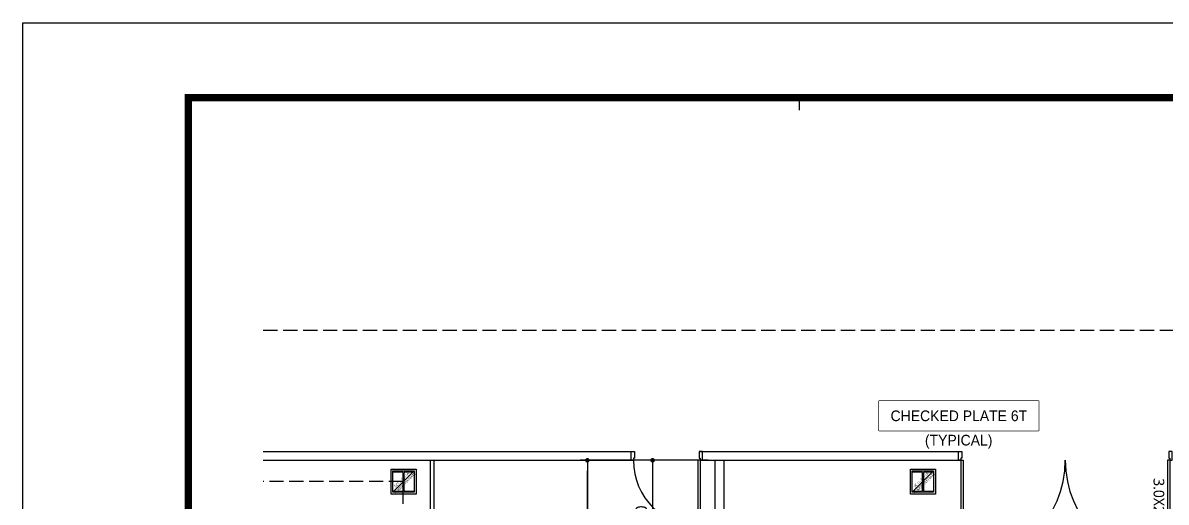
# Model space of a CAD drawing. Header units: millimetres. Extents: x 3355 to 129505, y 4600 to 34300.
# Drawn here: x 3355 to 19423, y 27569 to 34300 of the extents above; entities that cross this region are included whole.
import ezdxf
from ezdxf.enums import TextEntityAlignment as Align
from ezdxf.xclip import XClip

# ---------------------------------------------------------------- set-up
doc = ezdxf.new("R2010")
doc.units = ezdxf.units.MM
doc.header["$LTSCALE"] = 800
doc.header["$XCLIPFRAME"] = 0
for name, pattern in [('CEN', [62, 60, -1, 0, -1]), ('DASH', [0.35, 0.25, -0.1]), ('점선1', [2, 1.25, -0.75])]:
    doc.linetypes.add(name, pattern=pattern)
doc.layers.get('Defpoints').update_dxf_attribs({"color": 167})
for name, color, linetype in [('11$1$SYM', 3, 'Continuous'), ('arch', 8, 'Continuous'), ('DIM', 6, 'Continuous'), ('SYM', 3, 'Continuous'), ('XR-SHEET-SHT', 5, 'Continuous'), ('XREF', 7, 'CEN')]:
    doc.layers.add(name, color=color, linetype=linetype)
doc.layers.add('XR-SHEET-TEMP', color=171, linetype='Continuous', plot=False)
doc.layers.add('건축도면', color=9, linetype='Continuous', lineweight=25)
doc.styles.add('XREF-A-PLAN$0$스타일1', font='malgun.ttf')
doc.styles.add('돋움', font='')
doc.styles.add('맑은고딕', font='malgun.ttf')
doc.styles.add('스타일1', font='malgun.ttf')
doc.styles.get('돋움').set_extended_font_data('Dotum')
doc.dimstyles.new('Copy of PSD MI', dxfattribs={"dimscale": 100, "dimtxt": 1.5, "dimasz": 0.8, "dimexe": 1.25, "dimexo": 1.5, "dimgap": 0.6, "dimtad": 1, "dimdec": 0, "dimzin": 1, "dimdsep": 46, "dimlunit": 6, "dimtxsty": '맑은고딕', "dimblk": 'DOT', "dimcen": 2.5, "dimadec": 0, "dimazin": 0, "dimtfac": 1, "dimtdec": 0, "dimtix": 1, "dimtmove": 2, "dimatfit": 3, "dimfxl": 1, "dimtolj": 1, "dimtzin": 1, "dimarcsym": 0})

# ---------------------------------------------------------------- blocks, each defined once
blk = doc.blocks.new('XR-FORM-EE', base_point=(461, 408))
at = {"layer": 'XR-SHEET-SHT', "color": 5}
blk.add_lwpolyline([(0, 118800), (168200, 118800), (168200, 0), (0, 0)], close=True, dxfattribs=at)
at = {"layer": 'XR-SHEET-SHT', "color": 5, "const_width": 400}
blk.add_lwpolyline([(9300, 114600), (163900, 114600), (163900, 4200), (9300, 4200)], close=True, dxfattribs=at)
at = {"layer": 'XR-SHEET-TEMP'}
blk.add_line((43650, 114600), (43650, 113900), dxfattribs=at)
blk = doc.blocks.new('D-1000')
at = {"color": 0}
blk.add_line((30, 125), (30, 1065), dxfattribs=at)
for points in [[(30, 125), (65, 125), (65, 1065), (30, 1065)], [(0, 0), (45, 0), (45, 0), (45, 0), (45, 95), (30, 95), (30, 125), (0, 125), (0, 0)], [(1000, 0), (955, 0), (955, 0), (955, 0), (955, 95), (970, 95), (970, 125), (1000, 125), (1000, 0)]]:
    blk.add_lwpolyline(points, dxfattribs=at)
blk.add_arc((30, 125), 940, 0, 90, dxfattribs=at)
blk = doc.blocks.new('D-3.0X2.7')
at = {"color": 0}
for p, q in [((-2970, -125), (-2970, -1595)), ((-30, -125), (-30, -1595))]:
    blk.add_line(p, q, dxfattribs=at)
for points in [[(0, 0), (-45, 0), (-45, 0), (-45, 0), (-45, -95), (-30, -95), (-30, -125), (0, -125), (0, 0)], [(-3000, 0), (-2955, 0), (-2955, 0), (-2955, 0), (-2955, -95), (-2970, -95), (-2970, -125), (-3000, -125), (-3000, 0)], [(-2970, -125), (-2935, -125), (-2935, -1595), (-2970, -1595)], [(-30, -125), (-65, -125), (-65, -1595), (-30, -1595)]]:
    blk.add_lwpolyline(points, dxfattribs=at)
for centre, start, end in [((-2970, -125), 270, 0), ((-30, -125), 180, 270)]:
    blk.add_arc(centre, 1470, start, end, dxfattribs=at)
at = {"color": 0, "style": 'XREF-A-PLAN$0$스타일1'}
blk.add_text('3.0X2.7', height=150, rotation=270, dxfattribs=at).set_placement((-259, -377))
blk = doc.blocks.new('S-SC11')
at = {"color": 0}
blk.add_line((-150, -150), (150, 150), dxfattribs=at)
for points in [[(-175, 175), (175, 175), (175, -175), (-175, -175)], [(-150, 150), (150, 150), (150, -150), (-150, -150)]]:
    blk.add_lwpolyline(points, close=True, dxfattribs=at)
blk.add_lwpolyline([(-150, -150), (-150, -135), (-23, -135, 0.414214), (-5, -117), (-5, 117, 0.414214), (-23, 135), (-150, 135), (-150, 150), (150, 150), (150, 135), (23, 135, 0.414214), (5, 117), (5, -117, 0.414214), (23, -135), (150, -135), (150, -150)], format="xyb", close=True, dxfattribs=at)
at = {"color": 0, "style": '스타일1'}
blk.add_text('H-300X300X10X15', height=35, rotation=45, dxfattribs=at).set_placement((19, -23), align=Align.MIDDLE_CENTER)
blk.add_text('SC11, SC11A', height=35, rotation=45, dxfattribs=at).set_placement((-109, -83))
blk = doc.blocks.new('S-SC11A')
at = {"color": 0}
blk.add_line((-150, -150), (150, 150), dxfattribs=at)
for points in [[(-175, 175), (175, 175), (175, -175), (-175, -175)], [(-150, 150), (150, 150), (150, -150), (-150, -150)]]:
    blk.add_lwpolyline(points, close=True, dxfattribs=at)
blk.add_lwpolyline([(-150, -150), (-150, -135), (-23, -135, 0.414214), (-5, -117), (-5, 117, 0.414214), (-23, 135), (-150, 135), (-150, 150), (150, 150), (150, 135), (23, 135, 0.414214), (5, 117), (5, -117, 0.414214), (23, -135), (150, -135), (150, -150)], format="xyb", close=True, dxfattribs=at)
at = {"color": 0, "style": '스타일1'}
blk.add_text('H-300X300X10X15', height=35, rotation=45, dxfattribs=at).set_placement((19, -23), align=Align.MIDDLE_CENTER)
blk.add_text('SC11, SC11A', height=35, rotation=45, dxfattribs=at).set_placement((-109, -83))
blk = doc.blocks.new('XR-PLAN', base_point=(461, 408))
at = {"layer": 'arch', "linetype": 'DASH'}
for points in [[(43474, 58029), (87474, 58029), (87474, 70029), (43474, 70029)], [(43474, 58029), (87474, 58029), (87474, 70029), (43474, 70029)], [(58194, 55900), (41700, 55900), (41700, 43269), (58194, 43269)]]:
    blk.add_lwpolyline(points, close=True, dxfattribs=at)
at = {"layer": 'arch'}
for points in [[(52955, 56325), (61445, 56325)], [(62355, 56325), (66045, 56325)], [(52970, 56200), (61430, 56200)], [(58575, 56200), (58575, 46175)], [(58625, 56200), (58625, 46225)], [(62370, 56200), (66030, 56200)], [(62575, 56200), (62575, 44155)], [(62700, 56200), (62700, 44200)]]:
    blk.add_lwpolyline(points, dxfattribs=at)
at = {"layer": 'arch', "rotation": 180}
blk.add_blockref('D-1000', (62400, 56325), dxfattribs=at)
at = {"layer": 'arch'}
for name, p in [('D-3.0X2.7', (69000, 56325)), ('S-SC11A', (58200, 55900)), ('S-SC11', (65500, 55900))]:
    blk.add_blockref(name, p, dxfattribs=at)
blk = doc.blocks.new('DOT')
at = {"color": 0, "linetype": 'ByBlock'}
blk.add_line((-0.5, 0), (-1, 0), dxfattribs=at)
at = {"color": 0, "linetype": 'ByBlock', "const_width": 0.5}
blk.add_lwpolyline([(-0.25, 0, 1), (0.25, 0, 1)], format="xyb", close=True, dxfattribs=at)
blk = doc.blocks.new('*D167')
at = {"layer": 'Defpoints', "color": 0, "ltscale": 2, "transparency": 16777216}
for p in [(13106, 28156), (12205, 26356), (13106, 26356)]:
    blk.add_point(p, dxfattribs=at)
at = {"layer": 'DIM', "color": 0, "lineweight": -2, "ltscale": 2, "transparency": 16777216}
for p, q in [((12986, 28156), (12105, 28156)), ((12205, 28092), (12205, 26420)), ((12986, 26356), (12105, 26356))]:
    blk.add_line(p, q, dxfattribs=at)
at = {"layer": 'DIM', "color": 0, "lineweight": -2, "ltscale": 2, "transparency": 16777216, "xscale": 64, "yscale": 64, "zscale": 64}
for p, rotation in [((12205, 28156), 90), ((12205, 26356), 270)]:
    blk.add_blockref('DOT', p, dxfattribs=dict(at, rotation=rotation))
at = {"layer": 'DIM', "color": 3, "ltscale": 2, "transparency": 16777216, "insert": (12061, 27256), "char_height": 160, "attachment_point": 5, "rotation": 90, "style": '맑은고딕'}
blk.add_mtext('\\A1;1,800', dxfattribs=at)
blk = doc.blocks.new('_DOT')
at = {"color": 0, "linetype": 'ByBlock'}
blk.add_line((-0.5, 0), (-1, 0), dxfattribs=at)
at = {"color": 0, "linetype": 'ByBlock', "const_width": 0.5}
blk.add_lwpolyline([(-0.25, 0, 1), (0.25, 0, 1)], format="xyb", close=True, dxfattribs=at)
blk = doc.blocks.new('*D168')
at = {"layer": 'Defpoints', "color": 0, "ltscale": 2, "transparency": 16777216}
for p in [(13106, 28156), (11289, 26356), (13106, 26356, 0)]:
    blk.add_point(p, dxfattribs=at)
at = {"layer": 'DIM', "color": 0, "lineweight": -2, "ltscale": 2, "transparency": 16777216}
for p, q in [((12986, 28156), (11189, 28156)), ((11289, 28092), (11289, 26420)), ((12986, 26356), (11189, 26356))]:
    blk.add_line(p, q, dxfattribs=at)
at = {"layer": 'DIM', "color": 0, "lineweight": -2, "ltscale": 2, "transparency": 16777216, "xscale": 64, "yscale": 64, "zscale": 64}
for p, rotation in [((11289, 28156), 90), ((11289, 26356), 270)]:
    blk.add_blockref('DOT', p, dxfattribs=dict(at, rotation=rotation))

msp = doc.modelspace()

# ---------------------------------------------------------------- linework, layer by layer
at = {"layer": '11$1$SYM', "color": 6}
msp.add_lwpolyline([(17896.73636, 26258.98042, 66.11938, 66.11938, 0), (17896.73636, 27053.27353, 0, 0, 0), (17896.73636, 28781.04909, 0, 0, 0), (17631.1758, 28781.04909, 0, 0, 0)], format="xyseb", dxfattribs=at)
at = {"layer": 'DIM'}
msp.add_line((11288.58041, 26156.12697, 0), (11288.58041, 28006.12697, 0), dxfattribs=at)

# ---------------------------------------------------------------- block references
at = {"layer": 'XREF', "xscale": 0.25, "yscale": 0.25, "zscale": 0.25}
msp.add_blockref('XR-FORM-EE', (3469.85398, 4702.54534), dxfattribs=at)
at = {"layer": '건축도면', "color": 1, "linetype": '점선1', "ltscale": 0.2}
ref = msp.add_blockref('XR-PLAN', (-49033.32308, -27635.43025), dxfattribs=at)
XClip(ref).set_block_clipping_path([(56227.7345986668, 39479.2603850555), (77438.0684519374, 60194.2361228569)])

# ---------------------------------------------------------------- dimensions: what is measured, and where the dimension line sits
at = {"layer": 'DIM', "color": 6, "ltscale": 2}
dim = msp.add_linear_dim(base=(11288.58041, 26356.12697), p1=(13105.64951, 28156.12697), p2=(13105.64951, 26356.12697, 0), angle=270, text=' ', dimstyle='Copy of PSD MI', override={"dimscale": 80, "dimtxt": 2, "dimblk": 'DOT', "dimclrt": 3, "dimfxl": 0.18}, dxfattribs=at)
dim.commit()
dim.dimension.update_dxf_attribs({"geometry": '*D168', "text_midpoint": (11288.58041, 27256.12697)})
dim = msp.add_linear_dim(base=(12205.08316, 26356.12697), p1=(13105.64951, 28156.12697), p2=(13105.64951, 26356.12697), angle=270, dimstyle='Copy of PSD MI', override={"dimscale": 80, "dimtxt": 2, "dimblk": 'DOT', "dimclrt": 3, "dimfxl": 0.18}, dxfattribs=at)
dim.commit()
dim.dimension.update_dxf_attribs({"geometry": '*D167', "text_midpoint": (12060.56142, 27256.12697)})

# ---------------------------------------------------------------- next in the draw order: wipeouts: each hides what was drawn before it
at = {"color": 6}
msp.add_wipeout([(15389.09697, 28990.59055), (15389.09697, 28571.50764), (17631.1758, 28571.50764), (17631.1758, 28990.59055)], dxfattribs=at).dxf.layer = 'SYM'

# ---------------------------------------------------------------- next in the draw order: linework, layer by layer
at = {"layer": 'SYM', "color": 6}
msp.add_lwpolyline([(15389.09697, 28990.59055), (17631.1758, 28990.59055), (17631.1758, 28571.50764), (15389.09697, 28571.50764)], close=True, dxfattribs=at)

# ---------------------------------------------------------------- next in the draw order: wipeouts: each hides what was drawn before it
at = {"color": 6}
msp.add_wipeout([(15389.09697, 28990.59055), (17631.1758, 28990.59055), (17631.1758, 28571.50764), (15389.09697, 28571.50764)], dxfattribs=at).dxf.layer = 'SYM'

# ---------------------------------------------------------------- next in the draw order: texts
at = {"layer": 'SYM', "color": 3, "style": '돋움'}
for s, p in [('CHECKED PLATE 6T', (16510.13638, 28781.04909)), ('(TYPICAL)', (16507.38646, 28438.96403))]:
    msp.add_text(s, height=150, dxfattribs=at).set_placement(p, align=Align.MIDDLE_CENTER)

doc.saveas('drawing.dxf')
